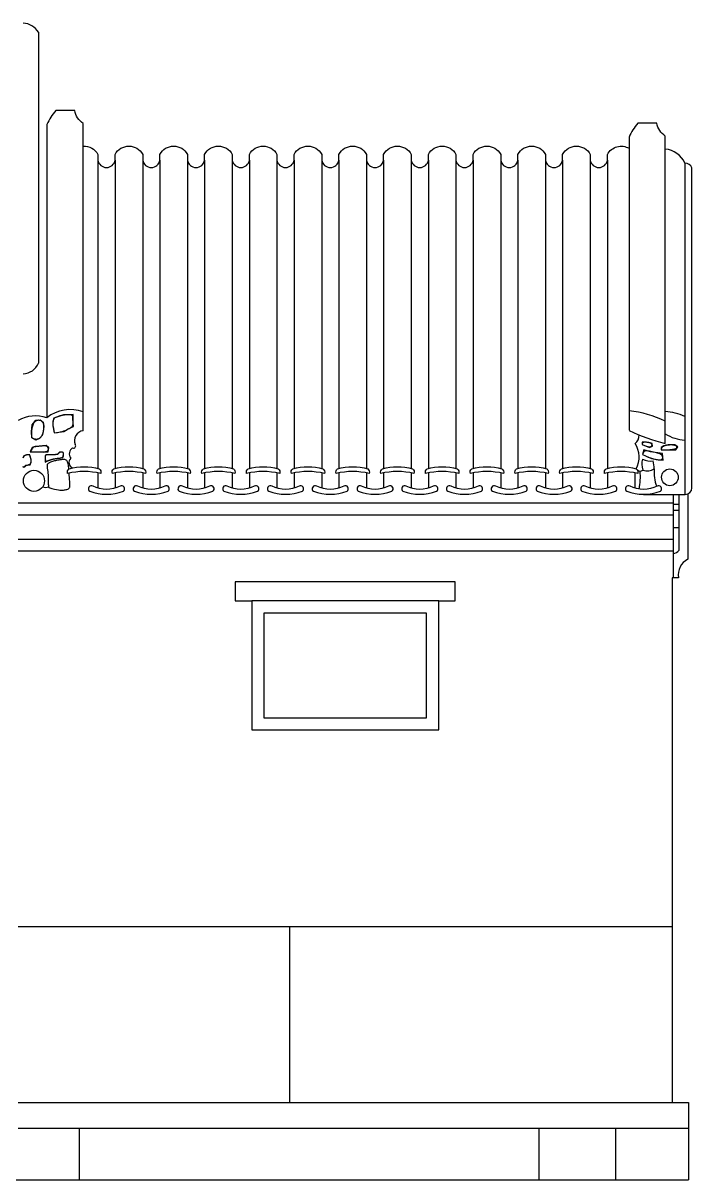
# Model space of a CAD drawing. Header units: metres. Extents: x 261 to 8466, y 7667 to 23492.
# Drawn here: x 5203 to 8466, y 17452 to 23098 of the extents above; entities that cross this region are included whole.
import ezdxf

# ---------------------------------------------------------------- set-up
doc = ezdxf.new("R2010")
doc.units = ezdxf.units.M
for name, color, linetype in [('2', 2, 'Continuous'), ('3', 3, 'Continuous'), ('4', 4, 'Continuous'), ('7', 7, 'Continuous'), ('BH', 3, 'Continuous')]:
    doc.layers.add(name, color=color, linetype=linetype)

msp = doc.modelspace()

# ---------------------------------------------------------------- hatches: boundary and pattern name
at = {"layer": 'BH'}
h = msp.add_hatch(dxfattribs=at)
h.set_pattern_fill('AR-BRSTD', scale=32)
h.paths.add_polyline_path([(8370.31, 18688.28), (5178.72, 18688.28), (5178.72, 17829.88), (8370.31, 17829.88)])
h.paths.add_polyline_path([(5108.32, 18867.88), (4740.32, 18867.88), (4740.32, 17955.88), (5108.32, 17955.88)])
h.paths.add_polyline_path([(4740.32, 18867.88), (3971.52, 18867.88), (3971.52, 17955.88), (4740.32, 17955.88)])
h.paths.add_polyline_path([(2688.32, 18867.88), (1919.52, 18867.88), (1919.52, 17955.88), (2688.32, 17955.88)])
h.paths.add_polyline_path([(1919.52, 18867.88), (1551.52, 18867.88), (1551.52, 17955.88), (1919.52, 17955.88)])

# ---------------------------------------------------------------- linework, layer by layer
at = {"layer": '2'}
msp.add_line((289.77, 17451.88), (8450.31, 17451.88), dxfattribs=at)
at = {"layer": '3'}
for p, q in [((5567.69, 22429.28), (5567.69, 20924.03)), ((5651.69, 22429.28), (5651.69, 20924.03)), ((5786.09, 22429.28), (5786.09, 20924.03)), ((5870.09, 22429.28), (5870.09, 20924.03)), ((6004.49, 22429.28), (6004.49, 20924.03)), ((6004.49, 22429.28), (6004.49, 20924.03)), ((6088.49, 22429.28), (6088.49, 20924.03)), ((6222.89, 22429.28), (6222.89, 20924.03)), ((6222.89, 22429.28), (6222.89, 20924.03)), ((6306.89, 22429.28), (6306.89, 20924.03)), ((6441.29, 22429.28), (6441.29, 20924.03)), ((6441.29, 22429.28), (6441.29, 20924.03)), ((6525.29, 22429.28), (6525.29, 20924.03)), ((6659.69, 22429.28), (6659.69, 20924.03)), ((6659.69, 22429.28), (6659.69, 20924.03)), ((6743.69, 22429.28), (6743.69, 20924.03)), ((6878.09, 22429.28), (6878.09, 20924.03)), ((6878.09, 22429.28), (6878.09, 20924.03)), ((6962.09, 22429.28), (6962.09, 20924.03)), ((7096.49, 22429.28), (7096.49, 20924.03)), ((7096.49, 22429.28), (7096.49, 20924.03)), ((7180.49, 22429.28), (7180.49, 20924.03)), ((7314.89, 22429.28), (7314.89, 20924.03)), ((7314.89, 22429.28), (7314.89, 20924.03)), ((7398.89, 22429.28), (7398.89, 20924.03)), ((7533.29, 22429.28), (7533.29, 20924.03)), ((7533.29, 22429.28), (7533.29, 20924.03)), ((7617.29, 22429.28), (7617.29, 20924.03)), ((7751.69, 22429.28), (7751.69, 20924.03)), ((7751.69, 22429.28), (7751.69, 20924.03)), ((7835.69, 22429.28), (7835.69, 20924.03)), ((7970.09, 22429.28), (7970.09, 20924.03)), ((7970.09, 22429.28), (7970.09, 20924.03)), ((8054.09, 22429.28), (8054.09, 20924.03)), ((8432.35, 22414.51), (8432.35, 20797.82)), ((5567.69, 20903.05), (5567.69, 20828.07)), ((5651.69, 20903.05), (5651.69, 20828.07)), ((5786.09, 20903.05), (5786.09, 20828.07)), ((5870.09, 20903.05), (5870.09, 20828.07)), ((6004.49, 20903.05), (6004.49, 20828.07)), ((6004.49, 20903.05), (6004.49, 20828.07)), ((6088.49, 20903.05), (6088.49, 20828.07)), ((6222.89, 20903.05), (6222.89, 20828.07)), ((6222.89, 20903.05), (6222.89, 20828.07)), ((6306.89, 20903.05), (6306.89, 20828.07)), ((6441.29, 20903.05), (6441.29, 20828.07)), ((6441.29, 20903.05), (6441.29, 20828.07)), ((6525.29, 20903.05), (6525.29, 20828.07)), ((6659.69, 20903.05), (6659.69, 20828.07)), ((6659.69, 20903.05), (6659.69, 20828.07)), ((6743.69, 20903.05), (6743.69, 20828.07)), ((6878.09, 20903.05), (6878.09, 20828.07)), ((6878.09, 20903.05), (6878.09, 20828.07)), ((6962.09, 20903.05), (6962.09, 20828.07)), ((7096.49, 20903.05), (7096.49, 20828.07)), ((7096.49, 20903.05), (7096.49, 20828.07)), ((7180.49, 20903.05), (7180.49, 20828.07)), ((7314.89, 20903.05), (7314.89, 20828.07)), ((7314.89, 20903.05), (7314.89, 20828.07)), ((7398.89, 20903.05), (7398.89, 20828.07)), ((7533.29, 20903.05), (7533.29, 20828.07)), ((7533.29, 20903.05), (7533.29, 20828.07)), ((7617.29, 20903.05), (7617.29, 20828.07)), ((7751.69, 20903.05), (7751.69, 20828.07)), ((7751.69, 20903.05), (7751.69, 20828.07)), ((7835.69, 20903.05), (7835.69, 20828.07)), ((7970.09, 20903.05), (7970.09, 20828.07)), ((7970.09, 20903.05), (7970.09, 20828.07)), ((8054.09, 20903.05), (8054.09, 20828.07)), ((8188.49, 20903.05), (8188.49, 20828.07)), ((8230.49, 20797.82), (8434.32, 20797.82)), ((8374.88, 20749.21), (8403.56, 20749.21)), ((8374.88, 20720.26), (8403.56, 20720.26)), ((8374.88, 20635.59), (8403.56, 20635.59)), ((5178.72, 20578.38), (8374.88, 20578.38)), ((5178.72, 17703.88), (8450.31, 17703.88)), ((8093.51, 17703.88), (8093.51, 17451.88))]:
    msp.add_line(p, q, dxfattribs=at)
for points in [[(5353.87, 21097.56), (5353.87, 21097.56), (5369.79, 21099.97), (5382.73, 21102.38), (5393.1, 21104.74), (5401.31, 21107.07), (5407.79, 21109.33), (5412.96, 21111.51), (5417.22, 21113.59), (5421.01, 21115.57), (5424.65, 21117.43), (5428.18, 21119.24), (5431.54, 21121.06), (5434.68, 21122.96), (5437.55, 21125.01), (5440.1, 21127.28), (5442.27, 21129.85), (5444.01, 21132.77), (5445.3, 21136.09), (5446.18, 21139.76), (5446.71, 21143.67), (5446.97, 21147.75), (5447.04, 21151.91), (5446.97, 21156.05), (5446.83, 21160.09), (5446.71, 21163.95), (5446.62, 21167.54), (5446.51, 21170.84), (5446.26, 21173.84), (5445.76, 21176.55), (5444.91, 21178.93), (5443.6, 21180.99), (5441.72, 21182.72), (5439.17, 21184.11), (5435.88, 21185.14), (5431.94, 21185.86), (5427.5, 21186.27), (5422.69, 21186.42), (5417.65, 21186.33), (5412.53, 21186.03), (5407.46, 21185.55), (5402.57, 21184.91), (5397.99, 21184.15), (5393.71, 21183.28), (5389.71, 21182.33), (5385.96, 21181.32), (5382.43, 21180.27), (5379.11, 21179.2), (5375.97, 21178.15), (5372.97, 21177.12), (5370.11, 21176.13), (5367.39, 21175.17), (5364.82, 21174.21), (5362.41, 21173.22), (5360.18, 21172.18), (5358.14, 21171.07), (5356.3, 21169.86), (5354.67, 21168.52), (5353.27, 21167.03), (5352.07, 21165.37), (5351.07, 21163.53), (5350.23, 21161.49), (5349.55, 21159.24), (5349, 21156.76), (5348.56, 21154.03), (5348.21, 21151.05), (5347.96, 21147.74), (5347.85, 21143.94), (5347.94, 21139.39), (5348.32, 21133.88), (5349.03, 21127.17), (5350.14, 21119.03), (5351.74, 21109.24), (5353.87, 21097.56), (5400.69, 21104.01), (5421.68, 21116.91), (5449.13, 21128.2), (5445.9, 21166.9), (5447.51, 21187.87), (5399.07, 21186.26), (5371.63, 21176.58), (5352.25, 21170.13), (5347.41, 21154), (5347.41, 21131.42), (5353.87, 21097.56)], [(5245.69, 21073.37), (5245.69, 21073.37), (5245.23, 21083.74), (5245.06, 21093.12), (5245.18, 21101.59), (5245.55, 21109.22), (5246.18, 21116.08), (5247.05, 21122.24), (5248.14, 21127.78), (5249.45, 21132.77), (5250.96, 21137.27), (5252.66, 21141.31), (5254.51, 21144.91), (5256.52, 21148.09), (5258.65, 21150.86), (5260.88, 21153.25), (5263.21, 21155.28), (5265.6, 21156.96), (5268.04, 21158.31), (5270.52, 21159.35), (5273.01, 21160.09), (5275.49, 21160.55), (5277.95, 21160.75), (5280.36, 21160.7), (5282.71, 21160.42), (5284.97, 21159.92), (5287.14, 21159.21), (5289.2, 21158.31), (5291.14, 21157.21), (5292.95, 21155.92), (5294.62, 21154.44), (5296.14, 21152.77), (5297.5, 21150.92), (5298.7, 21148.9), (5299.72, 21146.69), (5300.58, 21144.33), (5301.28, 21141.82), (5301.83, 21139.19), (5302.24, 21136.44), (5302.52, 21133.59), (5302.68, 21130.66), (5302.74, 21127.66), (5302.69, 21124.62), (5302.55, 21121.54), (5302.32, 21118.46), (5302.03, 21115.4), (5301.67, 21112.37), (5301.26, 21109.41), (5300.8, 21106.52), (5300.31, 21103.74), (5299.79, 21101.08), (5299.24, 21098.54), (5298.63, 21096.1), (5297.96, 21093.76), (5297.21, 21091.51), (5296.38, 21089.34), (5295.44, 21087.24), (5294.39, 21085.19), (5293.22, 21083.2), (5291.91, 21081.26), (5290.45, 21079.37), (5288.83, 21077.52), (5287.04, 21075.71), (5285.07, 21073.95), (5282.9, 21072.23), (5280.53, 21070.55), (5277.94, 21068.93), (5275.03, 21067.53), (5271.72, 21066.51), (5267.9, 21066.06), (5263.49, 21066.35), (5258.38, 21067.54), (5252.48, 21069.82), (5245.69, 21073.37), (5244.07, 21102.4), (5247.3, 21137.88), (5265.06, 21160.45), (5286.05, 21162.07), (5300.58, 21150.78), (5303.81, 21128.2), (5300.58, 21102.4), (5295.74, 21084.66), (5282.82, 21070.14), (5265.06, 21062.08), (5245.69, 21073.37)], [(5237.61, 21005.64), (5237.61, 21005.64), (5259.93, 21005.15), (5277.61, 21004.89), (5291.28, 21004.86), (5301.51, 21005.08), (5308.91, 21005.55), (5314.07, 21006.26), (5317.6, 21007.23), (5320.09, 21008.46), (5322.05, 21009.94), (5323.58, 21011.64), (5324.72, 21013.51), (5325.49, 21015.5), (5325.92, 21017.55), (5326.02, 21019.63), (5325.82, 21021.67), (5325.34, 21023.64), (5324.61, 21025.49), (5323.64, 21027.21), (5322.45, 21028.77), (5321.03, 21030.16), (5319.42, 21031.38), (5317.62, 21032.41), (5315.64, 21033.24), (5313.5, 21033.86), (5311.2, 21034.25), (5308.76, 21034.45), (5306.17, 21034.49), (5303.44, 21034.4), (5300.57, 21034.2), (5297.57, 21033.93), (5294.43, 21033.63), (5291.16, 21033.32), (5287.78, 21033.03), (5284.3, 21032.75), (5280.76, 21032.46), (5277.19, 21032.16), (5273.63, 21031.83), (5270.1, 21031.45), (5266.66, 21031.01), (5263.31, 21030.5), (5260.09, 21029.87), (5256.97, 21028.94), (5253.89, 21027.51), (5250.82, 21025.37), (5247.7, 21022.33), (5244.49, 21018.16), (5241.14, 21012.66), (5237.61, 21005.64), (5303.81, 21004.02), (5324.8, 21005.64), (5328.03, 21024.99), (5315.11, 21036.28), (5292.51, 21033.05), (5261.83, 21031.44), (5247.3, 21026.6), (5237.61, 21005.64)], [(5309.77, 20985.85), (5309.77, 20985.85), (5310.07, 20975.94), (5310.89, 20968.76), (5312.16, 20963.93), (5313.76, 20961.03), (5315.62, 20959.67), (5317.64, 20959.45), (5319.72, 20959.96), (5321.78, 20960.81), (5323.73, 20961.66), (5325.58, 20962.45), (5327.35, 20963.19), (5329.07, 20963.89), (5330.75, 20964.55), (5332.42, 20965.18), (5334.1, 20965.79), (5335.81, 20966.39), (5337.57, 20966.97), (5339.38, 20967.54), (5341.24, 20968.1), (5343.14, 20968.65), (5345.1, 20969.17), (5347.1, 20969.68), (5349.15, 20970.17), (5351.24, 20970.63), (5353.37, 20971.07), (5355.53, 20971.48), (5357.71, 20971.86), (5359.91, 20972.22), (5362.09, 20972.55), (5364.26, 20972.86), (5366.4, 20973.14), (5368.51, 20973.4), (5370.56, 20973.63), (5372.56, 20973.84), (5374.52, 20974.04), (5376.43, 20974.24), (5378.29, 20974.44), (5380.12, 20974.66), (5381.9, 20974.89), (5383.65, 20975.15), (5385.36, 20975.44), (5387.02, 20975.78), (5388.62, 20976.16), (5390.13, 20976.59), (5391.54, 20977.08), (5392.83, 20977.63), (5394, 20978.24), (5395.01, 20978.93), (5395.87, 20979.7), (5396.58, 20980.53), (5397.16, 20981.44), (5397.63, 20982.4), (5398.01, 20983.42), (5398.32, 20984.5), (5398.58, 20985.61), (5398.8, 20986.77), (5399, 20987.96), (5399.17, 20989.17), (5399.33, 20990.39), (5399.46, 20991.6), (5399.55, 20992.79), (5399.62, 20993.95), (5399.64, 20995.05), (5399.63, 20996.09), (5399.57, 20997.05), (5399.46, 20997.94), (5399.29, 20998.76), (5399.04, 20999.5), (5398.71, 21000.18), (5398.29, 21000.78), (5397.77, 21001.33), (5397.14, 21001.81), (5396.38, 21002.23), (5395.53, 21002.59), (5394.58, 21002.89), (5393.57, 21003.14), (5392.5, 21003.34), (5391.38, 21003.49), (5390.24, 21003.6), (5389.1, 21003.65), (5387.96, 21003.66), (5386.84, 21003.63), (5385.74, 21003.55), (5384.68, 21003.42), (5383.65, 21003.24), (5382.67, 21003), (5381.75, 21002.71), (5380.88, 21002.36), (5380.08, 21001.95), (5379.35, 21001.49), (5378.66, 21000.98), (5378.02, 21000.44), (5377.41, 20999.86), (5376.83, 20999.26), (5376.26, 20998.65), (5375.71, 20998.03), (5375.15, 20997.4), (5374.58, 20996.79), (5373.97, 20996.18), (5373.32, 20995.59), (5372.6, 20995.02), (5371.8, 20994.48), (5370.9, 20993.98), (5369.89, 20993.51), (5368.75, 20993.08), (5367.48, 20992.69), (5366.08, 20992.35), (5364.55, 20992.04), (5362.88, 20991.78), (5361.07, 20991.55), (5359.13, 20991.36), (5357.05, 20991.2), (5354.84, 20991.08), (5352.53, 20990.98), (5350.14, 20990.92), (5347.73, 20990.87), (5345.31, 20990.83), (5342.92, 20990.8), (5340.61, 20990.77), (5338.4, 20990.74), (5336.32, 20990.7), (5334.37, 20990.65), (5332.54, 20990.61), (5330.83, 20990.55), (5329.21, 20990.5), (5327.7, 20990.45), (5326.27, 20990.41), (5324.92, 20990.37), (5323.63, 20990.34), (5322.41, 20990.31), (5321.25, 20990.28), (5320.15, 20990.24), (5319.09, 20990.18), (5318.07, 20990.1), (5317.09, 20990), (5316.14, 20989.86), (5315.22, 20989.68), (5314.33, 20989.45), (5313.47, 20989.14), (5312.64, 20988.74), (5311.86, 20988.23), (5311.12, 20987.59), (5310.42, 20986.8), (5309.77, 20985.85), (5309.77, 20955.41), (5323.07, 20961.5), (5335.26, 20966.48), (5350.77, 20970.91), (5369.06, 20973.67), (5384.02, 20974.78), (5396.77, 20978.1), (5398.98, 20986.4), (5400.09, 20996.92), (5398.43, 21002.45), (5389.01, 21004.11), (5380.14, 21003.01), (5375.71, 20998.03), (5371.28, 20993.04), (5358.53, 20990.83), (5336.92, 20990.83), (5324.18, 20990.28), (5315.86, 20990.28), (5311.43, 20988.62), (5309.77, 20985.85)], [(8223.2, 21040.97), (8223.2, 21040.97), (8235.49, 21036.21), (8245.33, 21032.94), (8253.03, 21030.96), (8258.87, 21030.06), (8263.18, 21030.03), (8266.24, 21030.68), (8268.35, 21031.79), (8269.82, 21033.15), (8270.9, 21034.59), (8271.66, 21036.07), (8272.1, 21037.56), (8272.24, 21039.03), (8272.09, 21040.47), (8271.67, 21041.85), (8270.98, 21043.17), (8270.05, 21044.38), (8268.9, 21045.49), (8267.53, 21046.48), (8265.98, 21047.37), (8264.28, 21048.16), (8262.44, 21048.86), (8260.5, 21049.46), (8258.48, 21049.98), (8256.4, 21050.43), (8254.29, 21050.8), (8252.15, 21051.1), (8249.96, 21051.35), (8247.73, 21051.55), (8245.45, 21051.7), (8243.12, 21051.82), (8240.72, 21051.91), (8238.25, 21051.98), (8235.73, 21052.01), (8233.22, 21051.89), (8230.8, 21051.51), (8228.57, 21050.72), (8226.61, 21049.4), (8225.01, 21047.42), (8223.84, 21044.66), (8223.2, 21040.97), (8259.5, 21026.1), (8273.47, 21032.61), (8272.54, 21045.62), (8256.71, 21051.2), (8239.03, 21052.13), (8224.13, 21052.13), (8223.2, 21040.97)], [(8225.06, 20991.7), (8225.06, 20991.7), (8240.51, 20985.11), (8253.56, 20979.87), (8264.48, 20975.82), (8273.58, 20972.76), (8281.16, 20970.54), (8287.5, 20968.98), (8292.91, 20967.9), (8297.67, 20967.14), (8302.03, 20966.55), (8306.03, 20966.14), (8309.66, 20965.97), (8312.91, 20966.08), (8315.77, 20966.52), (8318.22, 20967.34), (8320.26, 20968.59), (8321.87, 20970.31), (8323.04, 20972.53), (8323.72, 20975.16), (8323.84, 20978.08), (8323.37, 20981.18), (8322.23, 20984.35), (8320.37, 20987.46), (8317.73, 20990.42), (8314.27, 20993.09), (8309.95, 20995.41), (8304.88, 20997.4), (8299.19, 20999.13), (8293.02, 21000.67), (8286.49, 21002.08), (8279.76, 21003.44), (8272.94, 21004.81), (8266.18, 21006.26), (8259.59, 21007.79), (8253.27, 21009.09), (8247.29, 21009.8), (8241.72, 21009.56), (8236.64, 21007.99), (8232.12, 21004.74), (8228.24, 20999.43), (8225.06, 20991.7), (8269.74, 20972.17), (8301.39, 20965.67), (8326.53, 20964.74), (8323.73, 20997.28), (8264.16, 21004.71), (8232.51, 21015.87), (8225.06, 20991.7)], [(8316.29, 21014.94), (8316.29, 21014.94), (8340.45, 21015.27), (8358.99, 21016.19), (8372.63, 21017.57), (8382.13, 21019.32), (8388.21, 21021.31), (8391.62, 21023.44), (8393.1, 21025.59), (8393.39, 21027.65), (8393.11, 21029.52), (8392.4, 21031.2), (8391.29, 21032.69), (8389.79, 21034), (8387.92, 21035.14), (8385.71, 21036.1), (8383.19, 21036.91), (8380.36, 21037.57), (8377.27, 21038.08), (8373.95, 21038.45), (8370.47, 21038.7), (8366.88, 21038.82), (8363.25, 21038.84), (8359.61, 21038.76), (8356.04, 21038.59), (8352.59, 21038.34), (8349.3, 21038.01), (8346.17, 21037.61), (8343.18, 21037.11), (8340.32, 21036.53), (8337.58, 21035.85), (8334.93, 21035.06), (8332.36, 21034.16), (8329.86, 21033.15), (8327.42, 21032), (8325.09, 21030.66), (8322.91, 21029.07), (8320.95, 21027.15), (8319.25, 21024.85), (8317.87, 21022.09), (8316.87, 21018.81), (8316.29, 21014.94), (8388.89, 21014.94), (8398.2, 21029.82), (8383.31, 21039.12), (8350.73, 21039.12), (8329.32, 21034.47), (8317.22, 21026.1), (8316.29, 21014.94)], [(5202.59, 20933.22), (5204.44, 20931.6), (5206.7, 20929.95), (5216.68, 20939.91), (5237.18, 20942.13), (5242.17, 20954.86), (5241.61, 20968.69), (5237.18, 20983.08), (5234.96, 20991.38), (5219.45, 20990.83), (5206.7, 20985.85), (5201.72, 20974.23)], [(5206.7, 20929.95), (5206.7, 20929.95), (5210.45, 20933.29), (5214.16, 20935.93), (5217.8, 20937.97), (5221.3, 20939.56), (5224.61, 20940.8), (5227.68, 20941.82), (5230.46, 20942.75), (5232.89, 20943.7), (5234.92, 20944.77), (5236.6, 20945.97), (5237.95, 20947.29), (5239.02, 20948.71), (5239.85, 20950.21), (5240.46, 20951.78), (5240.92, 20953.39), (5241.24, 20955.04), (5241.48, 20956.71), (5241.63, 20958.39), (5241.7, 20960.09), (5241.69, 20961.81), (5241.61, 20963.54), (5241.46, 20965.28), (5241.25, 20967.03), (5240.97, 20968.78), (5240.63, 20970.55), (5240.24, 20972.31), (5239.81, 20974.06), (5239.36, 20975.77), (5238.9, 20977.44), (5238.43, 20979.06), (5237.98, 20980.6), (5237.55, 20982.07), (5237.15, 20983.44), (5236.75, 20984.71), (5236.32, 20985.87), (5235.84, 20986.92), (5235.27, 20987.86), (5234.59, 20988.67), (5233.76, 20989.36), (5232.75, 20989.91), (5231.54, 20990.32), (5230.16, 20990.61), (5228.63, 20990.78), (5226.99, 20990.83), (5225.26, 20990.78), (5223.49, 20990.63), (5221.69, 20990.4), (5219.91, 20990.09), (5218.17, 20989.71), (5216.48, 20989.26), (5214.85, 20988.72), (5213.3, 20988.11), (5211.82, 20987.41), (5210.44, 20986.62), (5209.16, 20985.73), (5208, 20984.74), (5206.95, 20983.66), (5206, 20982.48), (5205.15, 20981.25), (5204.38, 20979.96), (5203.68, 20978.64), (5203.02, 20977.31), (5202.4, 20975.99)], [(5425.86, 20921.57), (5425.35, 20927.26), (5424.61, 20933.99), (5423.71, 20940.28), (5422.62, 20946.07), (5421.28, 20951.29), (5419.63, 20955.88), (5417.63, 20959.77), (5415.22, 20962.9), (5412.38, 20965.22), (5409.11, 20966.81), (5405.45, 20967.75), (5401.43, 20968.14), (5397.08, 20968.08), (5392.44, 20967.66), (5387.53, 20966.98), (5382.39, 20966.13), (5377.06, 20965.18), (5371.6, 20964.16), (5366.11, 20963.08), (5360.66, 20961.93), (5355.34, 20960.71), (5350.22, 20959.44), (5345.4, 20958.1), (5340.95, 20956.72), (5336.94, 20955.28), (5333.37, 20953.78), (5330.23, 20952.2), (5327.53, 20950.54), (5325.24, 20948.77), (5323.35, 20946.89), (5321.86, 20944.89), (5320.77, 20942.74), (5320.04, 20940.45), (5319.64, 20938.02), (5319.52, 20935.47), (5319.62, 20932.8), (5319.9, 20930.03), (5320.31, 20927.17), (5320.8, 20924.24), (5321.3, 20921.24), (5321.8, 20918.19), (5322.26, 20915.1), (5322.69, 20911.97), (5323.09, 20908.81), (5323.45, 20905.62), (5323.76, 20902.42), (5324.04, 20899.2), (5324.26, 20895.97), (5324.44, 20892.75), (5324.58, 20889.5), (5324.67, 20886.21), (5324.73, 20882.85), (5324.77, 20879.42), (5324.79, 20875.88), (5324.8, 20872.23), (5324.8, 20868.42), (5324.81, 20864.46), (5324.85, 20860.33), (5324.97, 20856.01), (5325.21, 20851.51), (5325.59, 20846.81), (5326.16, 20841.91), (5326.97, 20836.8), (5328.03, 20831.47)], [(5200.05, 20934.38), (5206.7, 20929.95)], [(5477.12, 17451.88), (5477.12, 17703.88)], [(7721.92, 17451.88), (7721.92, 17703.88)]]:
    msp.add_lwpolyline(points, dxfattribs=at)
for points in [[(5573.98, 20922.38, -0.35), (5581.2, 20900.23, 0.11), (5419.78, 20900.23, -0.35), (5427, 20922.38, -0.14)], [(5792.38, 20922.38, -0.35), (5799.6, 20900.23, 0.11), (5638.18, 20900.23, -0.35), (5645.4, 20922.38, -0.14)], [(6010.78, 20922.38, -0.35), (6018, 20900.23, 0.11), (5856.58, 20900.23, -0.35), (5863.8, 20922.38, -0.14)], [(6229.18, 20922.38, -0.35), (6236.4, 20900.23, 0.11), (6074.98, 20900.23, -0.35), (6082.2, 20922.38, -0.14)], [(6447.58, 20922.38, -0.35), (6454.8, 20900.23, 0.11), (6293.38, 20900.23, -0.35), (6300.6, 20922.38, -0.14)], [(6665.98, 20922.38, -0.35), (6673.2, 20900.23, 0.11), (6511.78, 20900.23, -0.35), (6519, 20922.38, -0.14)], [(6884.38, 20922.38, -0.35), (6891.6, 20900.23, 0.11), (6730.18, 20900.23, -0.35), (6737.4, 20922.38, -0.14)], [(7102.78, 20922.38, -0.35), (7110, 20900.23, 0.11), (6948.58, 20900.23, -0.35), (6955.8, 20922.38, -0.14)], [(7321.18, 20922.38, -0.35), (7328.4, 20900.23, 0.11), (7166.98, 20900.23, -0.35), (7174.2, 20922.38, -0.14)], [(7539.58, 20922.38, -0.35), (7546.8, 20900.23, 0.11), (7385.38, 20900.23, -0.35), (7392.6, 20922.38, -0.14)], [(7757.98, 20922.38, -0.35), (7765.2, 20900.23, 0.11), (7603.78, 20900.23, -0.35), (7611, 20922.38, -0.14)], [(7976.38, 20922.38, -0.35), (7983.6, 20900.23, 0.11), (7822.18, 20900.23, -0.35), (7829.4, 20922.38, -0.14)], [(8194.78, 20922.38, -0.35), (8202, 20900.23, 0.11), (8040.58, 20900.23, -0.35), (8047.8, 20922.38, -0.14)], [(5527.54, 20812.74, 0.18), (5691.84, 20812.74, 0.94), (5675.69, 20837.82, -0.24), (5543.69, 20837.82, 0.94)], [(5745.94, 20812.74, 0.18), (5910.24, 20812.74, 0.94), (5894.09, 20837.82, -0.24), (5762.09, 20837.82, 0.94)], [(5964.34, 20812.74, 0.18), (6128.64, 20812.74, 0.94), (6112.49, 20837.82, -0.24), (5980.49, 20837.82, 0.94)], [(6182.74, 20812.74, 0.18), (6347.04, 20812.74, 0.94), (6330.89, 20837.82, -0.24), (6198.89, 20837.82, 0.94)], [(6401.14, 20812.74, 0.18), (6565.44, 20812.74, 0.94), (6549.29, 20837.82, -0.24), (6417.29, 20837.82, 0.94)], [(6619.54, 20812.74, 0.18), (6783.84, 20812.74, 0.94), (6767.69, 20837.82, -0.24), (6635.69, 20837.82, 0.94)], [(6837.94, 20812.74, 0.18), (7002.24, 20812.74, 0.94), (6986.09, 20837.82, -0.24), (6854.09, 20837.82, 0.94)], [(7056.34, 20812.74, 0.18), (7220.64, 20812.74, 0.94), (7204.49, 20837.82, -0.24), (7072.49, 20837.82, 0.94)], [(7274.74, 20812.74, 0.18), (7439.04, 20812.74, 0.94), (7422.89, 20837.82, -0.24), (7290.89, 20837.82, 0.94)], [(7493.14, 20812.74, 0.18), (7657.44, 20812.74, 0.94), (7641.29, 20837.82, -0.24), (7509.29, 20837.82, 0.94)], [(7711.54, 20812.74, 0.18), (7875.84, 20812.74, 0.94), (7859.69, 20837.82, -0.24), (7727.69, 20837.82, 0.94)], [(7929.94, 20812.74, 0.18), (8094.24, 20812.74, 0.94), (8078.09, 20837.82, -0.24), (7946.09, 20837.82, 0.94)], [(8148.34, 20812.74, 0.18), (8312.64, 20812.74, 0.94), (8296.49, 20837.82, -0.24), (8164.49, 20837.82, 0.94)]]:
    msp.add_lwpolyline(points, format="xyb", close=True, dxfattribs=at)
msp.add_lwpolyline([(6378.06, 20217.4), (6378.06, 19707.8), (7171.66, 19707.8), (7171.66, 20217.4)], close=True, dxfattribs=at)
msp.add_circle((8359.11, 20881.06), 40.91, dxfattribs=at)
for centre, radius, start, end in [((5264.76, 21010.91), 169.95, 71.49, 120.42), ((5434.25, 21021.63), 189.67, 71.15, 127.52), ((8106.47, 20678.52), 529.28, 64.23, 84.22), ((8302.88, 20871.73), 332.74, 67.1, 84.18), ((8546.3, 21900.85), 879.99, 243.95, 256.21), ((8158.77, 21085.31), 49.78, 307.29, 3.43), ((8446.61, 21271.69), 209.82, 238.38, 266.1), ((8087.32, 20979.09), 121.51, 332.18, 33.25), ((8299.02, 20945.48), 77.13, 161.21, 202.08), ((8266.42, 21046.21), 85.99, 241.96, 277.82), ((7494.99, 20847.87), 791.26, 5.37, 8.22), ((8213.63, 20933.13), 21.7, 234.58, 309.88), ((7907.2, 20883.2), 307.72, 348.8, 5.26), ((8249.4, 20977.16), 64.5, 250.19, 301.16), ((8451.35, 20902.09), 169.74, 173.27, 202.59)]:
    msp.add_arc(centre, radius, start, end, dxfattribs=at)
at = {"layer": '4'}
for p, q in [((5277.55, 23053.15), (5277.55, 21438.74)), ((5178.72, 20756.98), (8374.88, 20756.98)), ((5178.72, 20521.37), (8374.88, 20521.37)), ((5178.72, 17829.88), (8370.31, 17829.88))]:
    msp.add_line(p, q, dxfattribs=at)
for points in [[(5495.52, 21107.99), (5495.52, 22608.64, -0.21), (5454.25, 22670.76), (5361.7, 22670.76, 0.07), (5318.72, 22603.75), (5318.72, 21172.06)], [(8336.59, 21046.21), (8336.59, 22546.85, -0.21), (8295.32, 22608.97), (8202.77, 22608.97, 0.07), (8159.79, 22541.97), (8159.79, 21110.28)], [(5495.52, 22497.12, -0.29), (5567.69, 22457.28), (5567.69, 22429.28)], [(5567.69, 22429.28, 0.86), (5651.69, 22429.28), (5651.69, 22457.28, -0.6), (5786.09, 22457.28), (5786.09, 22429.28)], [(5786.09, 22429.28, 0.86), (5870.09, 22429.28), (5870.09, 22457.28, -0.6), (6004.49, 22457.28), (6004.49, 22429.28)], [(6004.49, 22429.28, 0.86), (6088.49, 22429.28), (6088.49, 22457.28, -0.6), (6222.89, 22457.28), (6222.89, 22429.28)], [(6222.89, 22429.28, 0.86), (6306.89, 22429.28), (6306.89, 22457.28, -0.6), (6441.29, 22457.28), (6441.29, 22429.28)], [(6441.29, 22429.28, 0.86), (6525.29, 22429.28), (6525.29, 22457.28, -0.6), (6659.69, 22457.28), (6659.69, 22429.28)], [(6659.69, 22429.28, 0.86), (6743.69, 22429.28), (6743.69, 22457.28, -0.6), (6878.09, 22457.28), (6878.09, 22429.28)], [(6878.09, 22429.28, 0.86), (6962.09, 22429.28), (6962.09, 22457.28, -0.6), (7096.49, 22457.28), (7096.49, 22429.28)], [(7096.49, 22429.28, 0.86), (7180.49, 22429.28), (7180.49, 22457.28, -0.6), (7314.89, 22457.28), (7314.89, 22429.28)], [(7314.89, 22429.28, 0.86), (7398.89, 22429.28), (7398.89, 22457.28, -0.6), (7533.29, 22457.28), (7533.29, 22429.28)], [(7533.29, 22429.28, 0.86), (7617.29, 22429.28), (7617.29, 22457.28, -0.6), (7751.69, 22457.28), (7751.69, 22429.28)], [(7751.69, 22429.28, 0.86), (7835.69, 22429.28), (7835.69, 22457.28, -0.6), (7970.09, 22457.28), (7970.09, 22429.28)], [(7970.09, 22429.28, 0.86), (8054.09, 22429.28), (8054.09, 22457.28, -0.42), (8159.79, 22486.88, -0.42)], [(8434.32, 20797.82, 0.41), (8466.32, 20829.82), (8466.32, 22392.16, 0.29), (8432.35, 22414.51, 0.27), (8336.59, 22482.68, 0.27)], [(8446.28, 20800.13), (8446.28, 20481.17, 0.32), (8401.17, 20391.07), (8370.31, 20391.07), (8370.31, 17829.88), (8450.31, 17829.88), (8450.31, 17451.88)]]:
    msp.add_lwpolyline(points, format="xyb", dxfattribs=at)
for points in [[(5328.03, 20831.47), (5343.07, 20826.71), (5355.71, 20823.22), (5366.26, 20820.82), (5375.06, 20819.32), (5382.41, 20818.56), (5388.66, 20818.37), (5394.1, 20818.56), (5399.07, 20818.97), (5403.83, 20819.45), (5408.38, 20820.02), (5412.67, 20820.72), (5416.63, 20821.61), (5420.22, 20822.73), (5423.37, 20824.13), (5426.03, 20825.86), (5428.14, 20827.97), (5429.66, 20830.51), (5430.66, 20833.49), (5431.22, 20836.93), (5431.4, 20840.84), (5431.29, 20845.25), (5430.98, 20850.16), (5430.53, 20855.6), (5430.02, 20861.57), (5429.53, 20868.08), (5429.05, 20875.03), (5428.58, 20882.33), (5428.1, 20889.86), (5427.62, 20897.51), (5427.33, 20901.87)], [(7231.66, 20277.4), (7311.66, 20277.4), (7311.66, 20370.2), (6238.06, 20370.2), (6238.06, 20277.4), (6318.06, 20277.4)]]:
    msp.add_lwpolyline(points, dxfattribs=at)
msp.add_lwpolyline([(6318.06, 20277.4), (6318.06, 19647.8), (7231.66, 19647.8), (7231.66, 20277.4)], close=True, dxfattribs=at)
msp.add_circle((5255.37, 20863.72), 51.61, dxfattribs=at)
for centre, radius, start, end in [((5197.46, 23003.86), 94.05, 31.61, 86.79), ((5201.15, 21468.88), 82.13, 271.1, 338.48), ((5500.78, 21060.29), 47.99, 96.29, 203.47), ((5460.87, 20995.26), 33.24, 119.86, 218.87), ((5448.41, 21034.18), 10.89, 247.96, 39.92), ((5455.99, 20953.5), 29.63, 135.13, 246.81), ((5312.94, 20872.05), 40.61, 248.12, 291)]:
    msp.add_arc(centre, radius, start, end, dxfattribs=at)
at = {"layer": '7'}
for p, q in [((8374.88, 20797.82), (8374.88, 20391.07)), ((5178.72, 20698.11), (8374.88, 20698.11)), ((5178.72, 18688.28), (8370.31, 18688.28))]:
    msp.add_line(p, q, dxfattribs=at)
msp.add_lwpolyline([(8374.88, 20509.37, 0.25), (8403.56, 20525.75), (8403.56, 20797.82)], format="xyb", dxfattribs=at)

doc.saveas('drawing.dxf')
